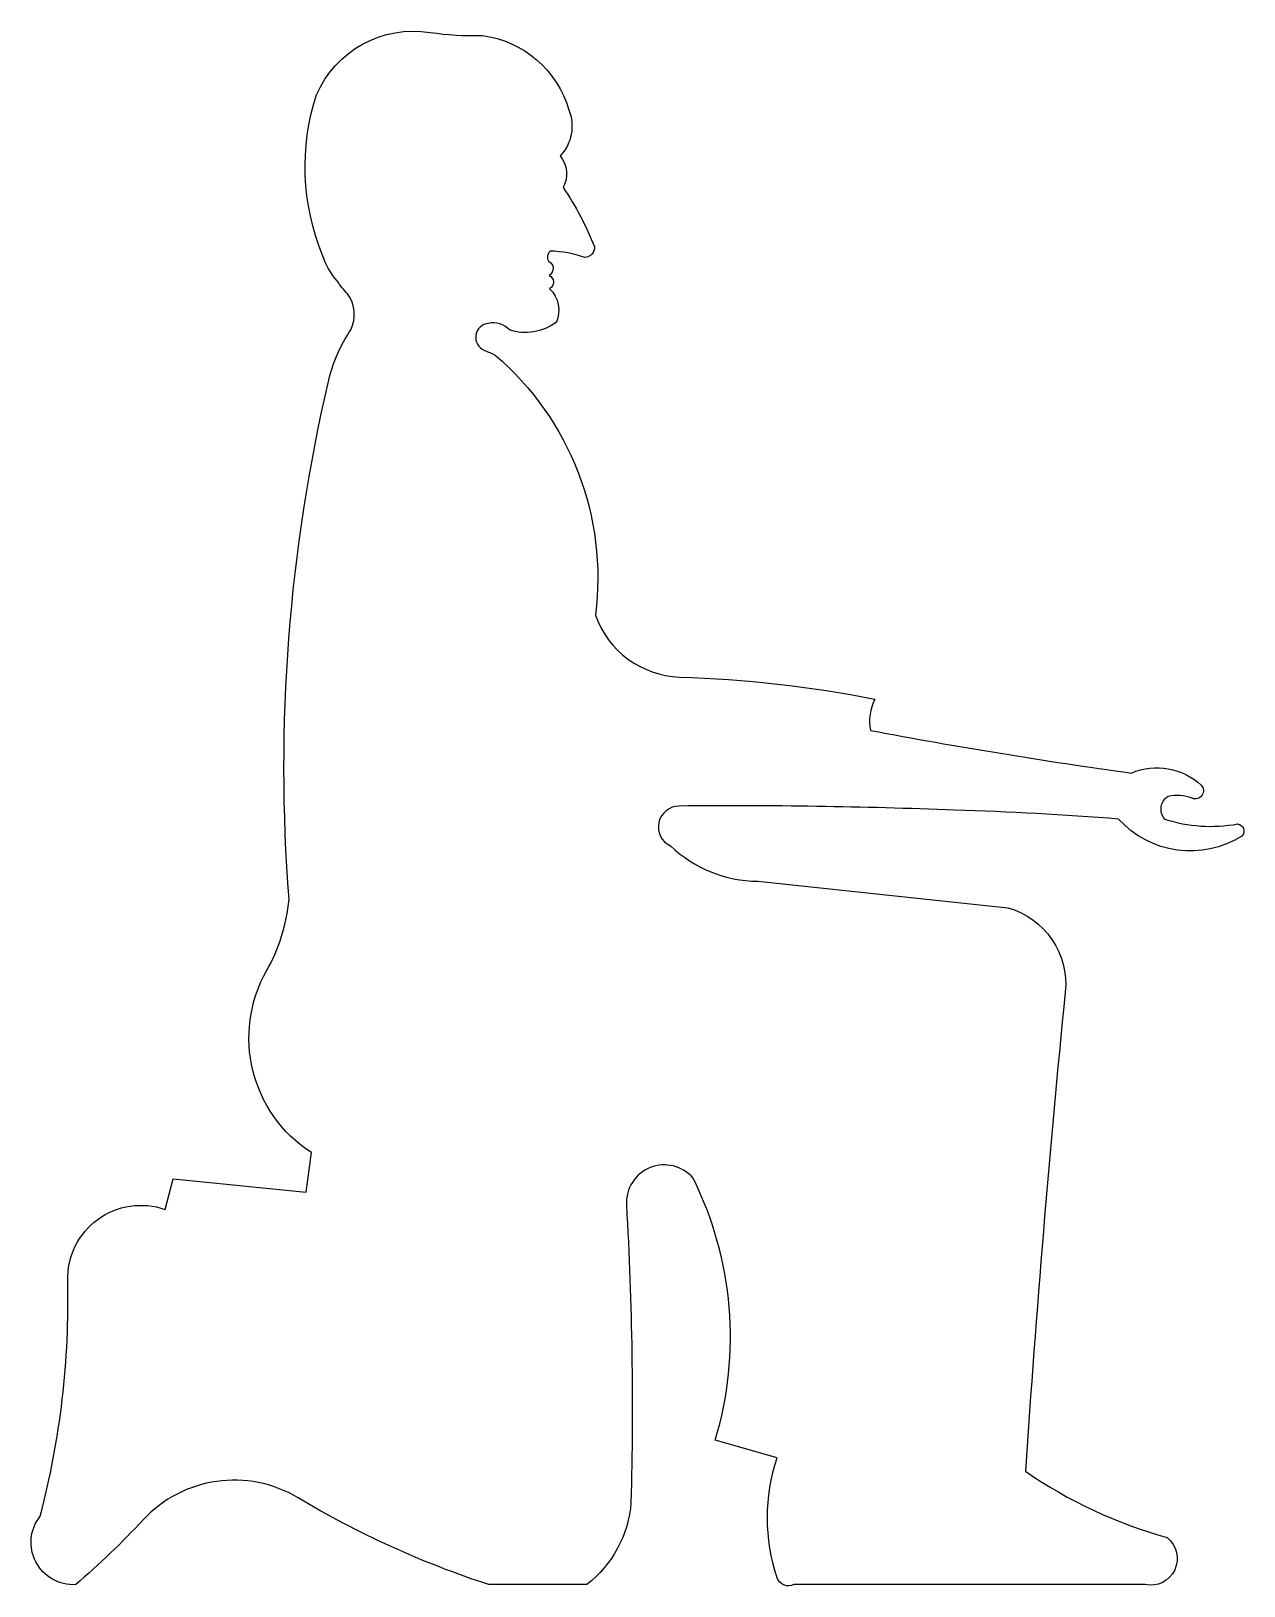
# Model space of a CAD drawing. Extents: x 19.3 to 20.43, y 14.29 to 15.74.
import ezdxf

# ---------------------------------------------------------------- set-up
doc = ezdxf.new("R2010")
doc.units = 0
doc.layers.get('0').update_dxf_attribs({"linetype": 'CONTINUOUS'})
doc.layers.add('CONTORXXNP----00', color=255, linetype='CONTINUOUS')

msp = doc.modelspace()

# ---------------------------------------------------------------- linework, layer by layer
at = {"color": 0}
for points in [[(19.7235, 15.4457, -0.018562), (19.7336, 15.4413, -0.25227), (19.827, 15.1989, 0.30597), (19.9053, 15.1411, -0.042958), (20.0873, 15.1205, 0.162174), (20.0832, 15.0915, 0.012348), (20.3266, 15.0517, -0.298266), (20.3917, 15.0403, -0.791981), (20.3832, 15.0282, 0.156202), (20.3607, 15.0299, 0.48139), (20.3575, 15.0088, 0.123532), (20.4255, 15.0043, -0.621361), (20.4295, 14.993, -0.365168), (20.3146, 15.0088, 0.012401), (20.1617, 15.0171, 0.012406), (19.905, 15.021, 0.795698), (19.8968, 14.9839, 0.187324), (19.9782, 14.9508), (20.2113, 14.9262, -0.363739), (20.2649, 14.8476, 0.008424), (20.2278, 14.4009, 0.082993), (20.3599, 14.339, -0.788052), (20.3393, 14.2952), (20.012, 14.2952, -0.456138), (19.9964, 14.3017, -0.162982), (19.9964, 14.4134), (19.9386, 14.4299, 0.191169), (19.918, 14.6741, 0.716291), (19.8559, 14.6493, -0.021075), (19.8601, 14.3719, -0.213541), (19.8188, 14.2952), (19.7277, 14.2952, -0.056285), (19.5499, 14.3761, 0.354498), (19.4053, 14.3555, -0.028598), (19.3426, 14.2952, -0.648571), (19.3095, 14.359, 0.070316), (19.3351, 14.5787, -0.523831), (19.4259, 14.645), (19.4335, 14.6734), (19.5575, 14.6611), (19.5622, 14.698, -0.396911), (19.5205, 14.8675, 0.105635), (19.5414, 14.9338, -0.077046), (19.5784, 15.4178, -0.090265), (19.5989, 15.4648, 0.274773), (19.596, 15.4984, -0.061717), (19.5863, 15.5105, -0.109109), (19.5726, 15.5346, -0.17758), (19.5669, 15.6838, -0.341699), (19.673, 15.7421, 0.045146), (19.7214, 15.7392, -0.300563), (19.8021, 15.6698, -0.296922), (19.7941, 15.627, -0.293756), (19.797, 15.5975, -0.052606), (19.8261, 15.5422, -0.424487), (19.817, 15.5322, 0.083389), (19.7848, 15.5382, 0.333153), (19.7832, 15.5288, -0.616265), (19.7838, 15.5156, -0.617623), (19.7842, 15.5031, -0.326181), (19.7903, 15.4717, -0.243267), (19.7468, 15.4648, 0.263464), (19.7272, 15.4709)], [(19.7272, 15.4709, 0.782252), (19.7235, 15.4457, 0.415565)]]:
    msp.add_lwpolyline(points, format="xyb", dxfattribs=at)
at = {"layer": 'CONTORXXNP----00'}
for points in [[(19.7235, 15.4457, -0.018562), (19.7336, 15.4413, -0.25227), (19.827, 15.1989, 0.30597), (19.9053, 15.1411, -0.042958), (20.0873, 15.1205, 0.162174), (20.0832, 15.0915, 0.012348), (20.3266, 15.0517, -0.298266), (20.3917, 15.0403, -0.791981), (20.3832, 15.0282, 0.156202), (20.3607, 15.0299, 0.48139), (20.3575, 15.0088, 0.123532), (20.4255, 15.0043, -0.621361), (20.4295, 14.993, -0.365168), (20.3146, 15.0088, 0.012401), (20.1617, 15.0171, 0.012406), (19.905, 15.021, 0.795698), (19.8968, 14.9839, 0.187324), (19.9782, 14.9508), (20.2113, 14.9262, -0.363739), (20.2649, 14.8476, 0.008424), (20.2278, 14.4009, 0.082993), (20.3599, 14.339, -0.788052), (20.3393, 14.2952), (20.012, 14.2952, -0.456138), (19.9964, 14.3017, -0.162982), (19.9964, 14.4134), (19.9386, 14.4299, 0.191169), (19.918, 14.6741, 0.716291), (19.8559, 14.6493, -0.021075), (19.8601, 14.3719, -0.213541), (19.8188, 14.2952), (19.7277, 14.2952, -0.056285), (19.5499, 14.3761, 0.354498), (19.4053, 14.3555, -0.028598), (19.3426, 14.2952, -0.648571), (19.3095, 14.359, 0.070316), (19.3351, 14.5787, -0.523831), (19.4259, 14.645), (19.4335, 14.6734), (19.5575, 14.6611), (19.5622, 14.698, -0.396911), (19.5205, 14.8675, 0.105635), (19.5414, 14.9338, -0.077046), (19.5784, 15.4178, -0.090265), (19.5989, 15.4648, 0.274773), (19.596, 15.4984, -0.061717), (19.5863, 15.5105, -0.109109), (19.5726, 15.5346, -0.17758), (19.5669, 15.6838, -0.341699), (19.673, 15.7421, 0.045146), (19.7214, 15.7392, -0.300563), (19.8021, 15.6698, -0.296922), (19.7941, 15.627, -0.293756), (19.797, 15.5975, -0.052606), (19.8261, 15.5422, -0.424487), (19.817, 15.5322, 0.083389), (19.7848, 15.5382, 0.333153), (19.7832, 15.5288, -0.616265), (19.7838, 15.5156, -0.617623), (19.7842, 15.5031, -0.326181), (19.7903, 15.4717, -0.243267), (19.7468, 15.4648, 0.263464), (19.7272, 15.4709)], [(19.7272, 15.4709, 0.782252), (19.7235, 15.4457, 0.415565)]]:
    msp.add_lwpolyline(points, format="xyb", dxfattribs=at)

doc.saveas('drawing.dxf')
